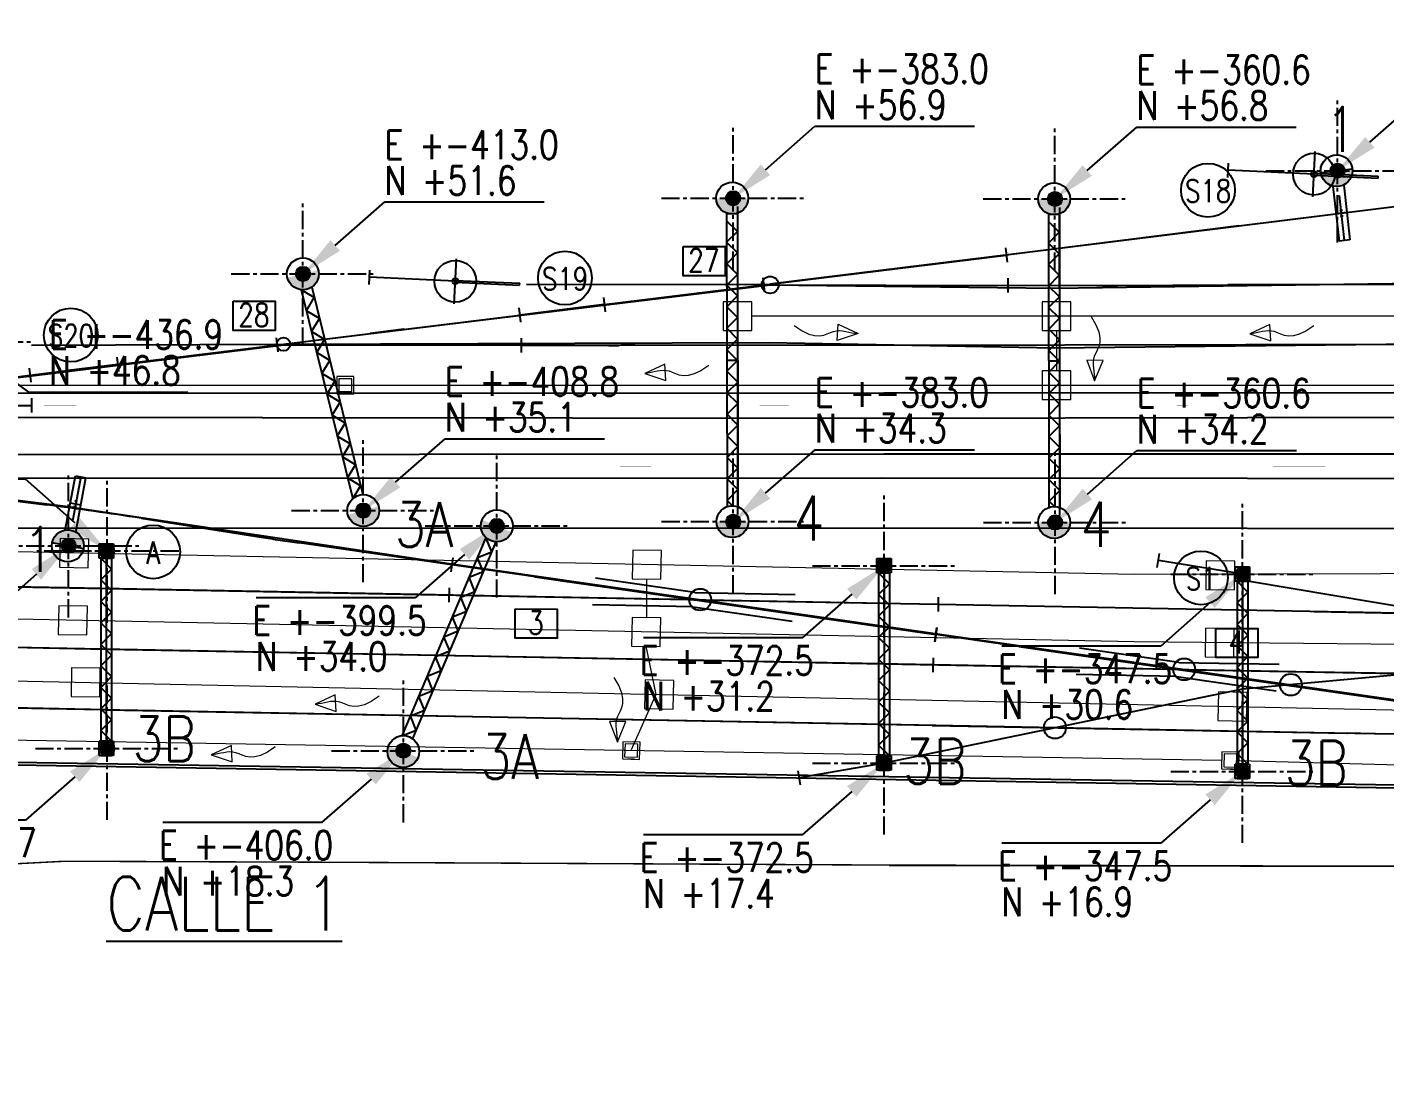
# Model space of a CAD drawing. Header units: millimetres. Extents: x -940 to 1351, y -586 to 711.
# Drawn here: x 167 to 261.7, y 279 to 352.7 of the extents above; entities that cross this region are included whole.
import ezdxf
from ezdxf import colors
from ezdxf.entities.mleader import LeaderData, LeaderLine
from ezdxf.enums import TextEntityAlignment as Align
from ezdxf.math import Vec2, Vec3

# ---------------------------------------------------------------- set-up
doc = ezdxf.new("R2010")
doc.units = ezdxf.units.MM
for name, pattern in [('CENTER', [50.8, 31.75, -6.35, 6.35, -6.35]), ('DASHED2', [0.375, 0.25, -0.125]), ('PHANTOM2', [31.75, 15.875, -3.175, 3.175, -3.175, 3.175, -3.175])]:
    doc.linetypes.add(name, pattern=pattern)
for name, color, linetype in [('00-FUNDACIONES', 3, 'Continuous'), ('_FO TESUR', 6, 'Continuous'), ('Cambios 1.8', 4, 'Continuous'), ('Catenaria', 2, 'Continuous'), ('CI-Encofrado-g', 4, 'Continuous'), ('ENad-dato 26 dic 14', 141, 'Continuous'), ('ENad-Vias principales', 2, 'Continuous'), ('GE-Cotas', 1, 'Continuous'), ('GE-Simbologia', 2, 'Continuous'), ('GE-Textos', 3, 'Continuous'), ('GE-Titulos', 4, 'Continuous'), ('LIMITE PREDIO', 252, 'Continuous'), ('ME-Vias con catenarias', 30, 'Continuous'), ('Nombre de secciòn de emparrillado', 70, 'Continuous'), ('tijera 1 - 8', 4, 'Continuous'), ('UNIFILAR RIEL EXISTENTE', 140, 'PHANTOM2'), ('unifilar VIAS Ppales', 5, 'DASHED2')]:
    doc.layers.add(name, color=color, linetype=linetype)
for name, color, linetype, lineweight in [('Catenaria textos', 253, 'Continuous', 15), ('CI-DRENAJES ZONA VIAS', 5, 'Continuous', 9), ('CI-PLUVIALES', 3, 'Continuous', 9)]:
    doc.layers.add(name, color=color, linetype=linetype, lineweight=lineweight)
doc.styles.add('Romans', font='romans.shx', dxfattribs={"width": 0.8})
doc.styles.add('Romans PF', font='romans.shx', dxfattribs={"width": 0.8})
doc.styles.get("Standard").update_dxf_attribs({"font": 'arial.ttf'})

# ---------------------------------------------------------------- blocks, each defined once
blk = doc.blocks.new('CB8der')
for p, q in [((0.5, 11.2), (-0.5, 11.2)), ((0, 11.2), (0, -17.05)), ((0, 0), (-2.115, -16.918)), ((0.5, 0), (-0.5, 0)), ((-2.611, -16.856), (-1.619, -16.98)), ((0.5, -17.05), (-0.5, -17.05))]:
    blk.add_line(p, q)
blk = doc.blocks.new('cruce union doble')
at = {"layer": 'tijera 1 - 8'}
for p, q in [((6413336.831, 6135450.078), (6413336.688, 6135449.088)), ((6413364.721, 6135445.552), (6413336.76, 6135449.583)), ((6413342.55, 6135448.748), (6413370.511, 6135444.718)), ((6413353.706, 6135447.645), (6413346.778, 6135448.644)), ((6413336.579, 6135446.971), (6413336.598, 6135447.971)), ((6413353.706, 6135447.645), (6413360.705, 6135447.514)), ((6413353.635, 6135447.15), (6413336.588, 6135447.471)), ((6413353.564, 6135446.656), (6413346.565, 6135446.787)), ((6413353.635, 6135447.15), (6413370.682, 6135446.83)), ((6413370.691, 6135447.33), (6413370.673, 6135446.33)), ((6413353.564, 6135446.656), (6413360.492, 6135445.657)), ((6413370.439, 6135444.223), (6413370.582, 6135445.213))]:
    blk.add_line(p, q, dxfattribs=at)
blk = doc.blocks.new('CAMARA DRENAJE RANURADO')
at = {"layer": 'CI-DRENAJES ZONA VIAS', "ltscale": 2}
blk.add_lwpolyline([(0, -1), (2, -1), (2, 1), (0, 1)], close=True, dxfattribs=at)
blk = doc.blocks.new('CAMARA PL')
at = {"layer": 'CI-PLUVIALES', "ltscale": 2}
for points in [[(0, -0.6), (1.2, -0.6), (1.2, 0.6), (0, 0.6)], [(0.15, -0.45), (1.05, -0.45), (1.05, 0.45), (0.15, 0.45)]]:
    blk.add_lwpolyline(points, close=True, dxfattribs=at)
blk.add_lwpolyline([(0.35, 0.6), (0.85, 0.6)], dxfattribs=at)
blk = doc.blocks.new('CAMB')
at = {"layer": 'GE-Simbologia'}
blk.add_lwpolyline([(6413053.115, 6135476.254), (6413056.051, 6135476.254), (6413056.051, 6135474.216), (6413053.115, 6135474.216)], close=True, dxfattribs=at)
at = {"layer": 'GE-Textos', "style": 'Romans', "width": 0.8}
blk.add_attdef('10', text='', height=1.6, dxfattribs=at).set_placement((6413054.56, 6135474.5), align=Align.CENTER)
blk = doc.blocks.new('tipo de vias')
at = {"layer": 'Nombre de secciòn de emparrillado', "color": 2}
blk.add_circle((-0.135, -0.628), 1.876, dxfattribs=at)
at = {"layer": 'Nombre de secciòn de emparrillado', "style": 'Romans', "width": 0.8}
blk.add_attdef('S10', text='', height=1.562, dxfattribs=at).set_placement((-0.123, -1.455), align=Align.CENTER)
blk = doc.blocks.new('A$C6F447D39')
at = {"linetype": 'Continuous', "ltscale": 4}
blk.add_line((0.5, 13.762), (0.5, 1), dxfattribs=at)
at = {"layer": 'Catenaria', "linetype": 'Continuous', "ltscale": 4}
for p, q in [((0, 14.762), (1, 14.762)), ((0, 13.762), (0, 14.762)), ((0.125, 13.762), (1, 14.762)), ((1, 14.762), (1, 13.762)), ((1, 13.762), (0, 13.762)), ((0.125, 13.762), (0.875, 13.762)), ((0, 1), (1, 1)), ((0, 0), (0, 1)), ((0, 1), (1, 0)), ((0.125, 1), (0.125, 1.1)), ((0.875, 1), (0.125, 1)), ((1, 1), (1, 0)), ((1, 0), (0, 0)), ((0.125, 0), (0.875, 0))]:
    blk.add_line(p, q, dxfattribs=at)
at = {"layer": 'Catenaria'}
for p, q in [((0.125, 13.762), (0.125, 1.1)), ((0.875, 13.762), (0.875, 1))]:
    blk.add_line(p, q, dxfattribs=at)
blk.add_lwpolyline([(0.875, 1), (0.125, 1.751), (0.875, 2.501), (0.125, 3.252), (0.875, 4.003), (0.125, 4.753), (0.875, 5.504), (0.125, 6.255), (0.875, 7.006), (0.125, 7.756), (0.875, 8.507), (0.125, 9.258), (0.875, 10.008), (0.125, 10.759), (0.875, 11.51), (0.125, 12.26), (0.875, 13.011), (0.125, 13.762)], dxfattribs=at)
blk = doc.blocks.new('A$C0E88229D')
at = {"layer": 'Catenaria'}
blk.add_hatch(color=256, dxfattribs=at).paths.add_polyline_path([(2.226, 4.906), (0, 4.906, 1)])
at = {"linetype": 'Continuous', "ltscale": 4}
blk.add_line((1.113, 0), (1.113, 3.161), dxfattribs=at)
at = {"color": 1}
for p, q in [((1.013, 2.129), (1.113, 2.129)), ((1.113, 2.129), (1.213, 2.129)), ((1.013, 1.729), (1.113, 1.729)), ((1.113, 1.729), (1.213, 1.729))]:
    blk.add_line(p, q, dxfattribs=at)
at = {"layer": 'Catenaria'}
for p, q in [((0, 4.906), (2.226, 4.906)), ((0.738, 3.858), (0.738, 0)), ((1.488, 3.858), (1.488, 0))]:
    blk.add_line(p, q, dxfattribs=at)
at = {"layer": 'Catenaria', "linetype": 'Continuous', "ltscale": 4}
for p, q in [((1.488, 1.929), (0.738, 1.929)), ((1.488, 0), (0.738, 0))]:
    blk.add_line(p, q, dxfattribs=at)
at = {"layer": 'Catenaria'}
blk.add_circle((1.113, 4.906), 1.113, dxfattribs=at)
blk = doc.blocks.new('A$C0E6C2C1E')
at = {"layer": 'Catenaria'}
for points in [[(2.226, 23.689), (0, 23.689, 1)], [(2.235, 1.113), (0.009, 1.113, 1)]]:
    blk.add_hatch(color=256, dxfattribs=at).paths.add_polyline_path(points)
at = {"linetype": 'Continuous', "ltscale": 4}
blk.add_line((1.491, 12.358), (0.739, 12.365), dxfattribs=at)
at = {"layer": 'Catenaria'}
for p, q in [((0.72, 22.617), (1.469, 22.619)), ((0.72, 22.617), (0.758, 2.164)), ((1.469, 22.617), (1.513, 2.155))]:
    blk.add_line(p, q, dxfattribs=at)
blk.add_lwpolyline([(1.135, 2.226), (0.761, 2.597), (1.51, 3.35), (0.758, 4.099), (1.507, 4.851), (0.755, 5.6), (1.504, 6.353), (0.752, 7.102), (1.501, 7.854), (0.749, 8.603), (1.498, 9.355), (0.745, 10.104), (1.494, 10.857), (0.742, 11.606), (1.491, 12.358), (0.739, 13.107), (1.488, 13.859), (0.736, 14.609), (1.485, 15.361), (0.732, 16.11), (1.482, 16.862), (0.729, 17.611), (1.478, 18.364), (0.726, 19.113), (1.475, 19.865), (0.723, 20.614), (1.472, 21.366), (0.72, 22.115)], dxfattribs=at)
for centre in [(1.113, 23.689), (1.122, 1.113)]:
    blk.add_circle(centre, 1.113, dxfattribs=at)
blk = doc.blocks.new('A$C78B27864')
at = {"color": 3, "linetype": 'Continuous', "ltscale": 4}
blk.add_line((4.978, 2.076), (4.978, -1.076), dxfattribs=at)
at = {"color": 1}
blk.add_line((0.488, 0.564), (0.488, 0.435), dxfattribs=at)
at = {"layer": 'Catenaria', "color": 4, "linetype": 'Continuous', "ltscale": 4}
blk.add_line((10.978, 1), (10.978, 0), dxfattribs=at)
at = {"layer": 'Catenaria', "color": 3, "linetype": 'Continuous', "ltscale": 4}
for p, q in [((4.988, 0.564), (0.488, 0.564)), ((4.988, 0.435), (0.488, 0.435)), ((4.978, 0.5), (10.978, 0.5))]:
    blk.add_line(p, q, dxfattribs=at)
at = {"layer": 'Catenaria', "color": 1, "linetype": 'Continuous', "ltscale": 4}
for radius in [1.459, 0.2]:
    blk.add_circle((4.978, 0.5), radius, dxfattribs=at)
blk = doc.blocks.new('A$C07126A32')
at = {"layer": 'Catenaria'}
for points in [[(2.226, 18.152), (0, 18.166, 1)], [(2.265, 1.133), (0.039, 1.093, 1)]]:
    blk.add_hatch(color=256, dxfattribs=at).paths.add_polyline_path(points)
for p, q in [((0.731, 17.114), (0.638, 2.1)), ((1.482, 17.109), (1.39, 2.2))]:
    blk.add_line(p, q, dxfattribs=at)
blk.add_lwpolyline([(0.638, 2.1), (1.394, 2.846), (0.648, 3.601), (1.403, 4.348), (0.657, 5.103), (1.412, 5.849), (0.666, 6.604), (1.421, 7.35), (0.675, 8.106), (1.431, 8.852), (0.685, 9.607), (1.44, 10.353), (0.694, 11.108), (1.449, 11.854), (0.703, 12.61), (1.459, 13.356), (0.713, 14.111), (1.468, 14.857), (0.722, 15.612), (1.477, 16.358), (0.731, 17.114)], dxfattribs=at)
for centre in [(1.113, 18.159), (1.152, 1.113)]:
    blk.add_circle(centre, 1.113, dxfattribs=at)
blk = doc.blocks.new('Muerto de anclaje')
at = {"layer": 'Catenaria', "color": 4, "linetype": 'Continuous', "ltscale": 4}
blk.add_line((349.682, 291.64), (349.69, 292.64), dxfattribs=at)
at = {"layer": 'Catenaria', "color": 3, "linetype": 'Continuous', "ltscale": 4}
blk.add_line((355.686, 292.093), (349.686, 292.14), dxfattribs=at)
at = {"layer": 'Catenaria', "color": 1, "linetype": 'Continuous', "ltscale": 4}
blk.add_circle((355.686, 292.093), 0.2, dxfattribs=at)
blk = doc.blocks.new('COORDENADAS 4.0')
at = {"layer": 'GE-Cotas', "ltscale": 4}
h = blk.add_hatch(color=256, dxfattribs=at)
h.dxf.hatch_style = 1
h.paths.add_polyline_path([(0, 0.5, 0.414214), (-0.5, 0), (0, 0)])
h.paths.add_polyline_path([(0, 0.5), (0, 0), (0.5, 0, 0.414214)])
h.paths.add_polyline_path([(0.5, 0), (0, 0), (0, -0.5, 0.414214)])
h.paths.add_polyline_path([(0, 0), (-0.5, 0, 0.414214), (0, -0.5)])
at = {"layer": 'GE-Cotas', "linetype": 'CENTER', "ltscale": 0.04}
for p, q in [((0, -5), (0, 5)), ((-5, 0), (5, 0))]:
    blk.add_line(p, q, dxfattribs=at)
at = {"layer": 'GE-Cotas', "ltscale": 4}
blk.add_circle((0, 0), 0.5, dxfattribs=at)
at = {"layer": 'GE-Cotas', "color": 3, "ltscale": 4, "style": 'Romans', "width": 0.8}
for tag, p in [('COORDENADASX', (5.7, 8.02)), ('COORDENADASY', (5.7, 5.518))]:
    blk.add_attdef(tag, p, '', height=2, dxfattribs=at)
at = {"layer": 'GE-Cotas', "color": 2, "ltscale": 4}
ml = blk.add_multileader_mtext('Standard', dxfattribs=at)
ml.set_content('', color=2)
ml.set_leader_properties()
ml.build(insert=Vec2(0, 0))
ml.multileader.update_dxf_attribs({"text_right_attachment_type": 6, "dogleg_length": 0.36, "arrow_head_size": 3})
ctx = ml.context
ctx.base_point, ctx.arrow_head_size = Vec3(16.826, 5.02), 3
ctx.right_attachment = 6
notes = []
notes.append((ctx, [(0, (1, 1, 0), (5.7, 5.02), (1, 0), 11.126, [(0, [(0, 0)], 0, [])])]))
ctx.mtext.insert, ctx.mtext.flow_direction = Vec3(18.826, 7.02), 5
for ctx, leaders in notes:
    for number, flags, end, landing, length, lines in leaders:
        leader = LeaderData()
        leader.index, (leader.has_last_leader_line, leader.has_dogleg_vector, leader.attachment_direction) = number, flags
        leader.last_leader_point, leader.dogleg_vector, leader.dogleg_length = Vec3(end), Vec3(landing), length
        for number, points, colour, breaks in lines:
            line = LeaderLine()
            line.index, line.vertices, line.color, line.breaks = number, Vec3.list(points), colors.encode_raw_color(colour), breaks
            leader.lines.append(line)
        ctx.leaders.append(leader)
blk = doc.blocks.new('COORDENADAS 4.1')
at = {"layer": 'GE-Cotas', "ltscale": 4}
h = blk.add_hatch(color=256, dxfattribs=at)
h.dxf.hatch_style = 1
h.paths.add_polyline_path([(0, 0.5, 0.414214), (-0.5, 0), (0, 0)])
h.paths.add_polyline_path([(0, 0.5), (0, 0), (0.5, 0, 0.414214)])
h.paths.add_polyline_path([(0.5, 0), (0, 0), (0, -0.5, 0.414214)])
h.paths.add_polyline_path([(0, 0), (-0.5, 0, 0.414214), (0, -0.5)])
at = {"layer": 'GE-Cotas', "linetype": 'CENTER', "ltscale": 0.04}
for p, q in [((0, -5), (0, 5)), ((-5, 0), (5, 0))]:
    blk.add_line(p, q, dxfattribs=at)
at = {"layer": 'GE-Cotas', "ltscale": 4}
blk.add_circle((0, 0), 0.5, dxfattribs=at)
at = {"layer": 'GE-Cotas', "color": 3, "ltscale": 4, "style": 'Romans', "width": 0.8}
for tag, p in [('COORDENADASX', (-17.032, -7.6)), ('COORDENADASY', (-16.804, -10.102))]:
    blk.add_attdef(tag, p, '', height=2, dxfattribs=at)
at = {"layer": 'GE-Cotas', "color": 2, "ltscale": 4}
ml = blk.add_multileader_mtext('Standard', dxfattribs=at)
ml.set_content('', color=2)
ml.set_leader_properties()
ml.build(insert=Vec2(0, 0))
ml.multileader.update_dxf_attribs({"text_right_attachment_type": 6, "dogleg_length": 0.36, "arrow_head_size": 3})
ctx = ml.context
ctx.base_point, ctx.arrow_head_size = Vec3(-18.777, -3.02), 3
ctx.right_attachment, ctx.text_align_type = 6, 2
notes = []
notes.append((ctx, [(0, (1, 1, 0), (-5.7, -5.02), (-1, 0), 9.077, [(0, [(0, 0)], 0, [])])]))
ctx.mtext.insert, ctx.mtext.alignment, ctx.mtext.flow_direction = Vec3(-16.777, -1.02), 3, 5
for ctx, leaders in notes:
    for number, flags, end, landing, length, lines in leaders:
        leader = LeaderData()
        leader.index, (leader.has_last_leader_line, leader.has_dogleg_vector, leader.attachment_direction) = number, flags
        leader.last_leader_point, leader.dogleg_vector, leader.dogleg_length = Vec3(end), Vec3(landing), length
        for number, points, colour, breaks in lines:
            line = LeaderLine()
            line.index, line.vertices, line.color, line.breaks = number, Vec3.list(points), colors.encode_raw_color(colour), breaks
            leader.lines.append(line)
        ctx.leaders.append(leader)
blk = doc.blocks.new('COORDENADAS 4.4')
at = {"layer": 'GE-Cotas', "ltscale": 4}
h = blk.add_hatch(color=256, dxfattribs=at)
h.dxf.hatch_style = 1
h.paths.add_polyline_path([(0, 0.5, -0.414214), (0.5, 0), (0, 0)])
h.paths.add_polyline_path([(0, 0.5), (0, 0), (-0.5, 0, -0.414214)])
h.paths.add_polyline_path([(-0.5, 0), (0, 0), (0, -0.5, -0.414214)])
h.paths.add_polyline_path([(0, 0), (0.5, 0, -0.414214), (0, -0.5)])
at = {"layer": 'GE-Cotas', "linetype": 'CENTER', "ltscale": 0.04}
for p, q in [((0, -5), (0, 5)), ((5, 0), (-5, 0))]:
    blk.add_line(p, q, dxfattribs=at)
at = {"layer": 'GE-Cotas', "ltscale": 4}
blk.add_circle((0, 0), 0.5, dxfattribs=at)
at = {"layer": 'GE-Cotas', "color": 3, "ltscale": 4, "style": 'Romans', "width": 0.8}
for tag, p in [('COORDENADASX', (-19.404, 8.02)), ('COORDENADASY', (-19.404, 5.518))]:
    blk.add_attdef(tag, p, '', height=2, dxfattribs=at)
at = {"layer": 'GE-Cotas', "color": 2, "ltscale": 4}
ml = blk.add_multileader_mtext('Standard', dxfattribs=at)
ml.set_content('', color=2)
ml.set_leader_properties()
ml.build(insert=Vec2(0, 0))
ml.multileader.update_dxf_attribs({"text_right_attachment_type": 6, "dogleg_length": 0.36, "arrow_head_size": 3})
ctx = ml.context
ctx.base_point, ctx.arrow_head_size = Vec3(-20.826, 7.02), 3
ctx.right_attachment, ctx.text_align_type = 6, 2
notes = []
notes.append((ctx, [(0, (1, 1, 0), (-5.7, 5.02), (-1, 0), 11.126, [(0, [(0, 0)], 0, [])])]))
ctx.mtext.insert, ctx.mtext.alignment, ctx.mtext.flow_direction = Vec3(-18.826, 9.02), 3, 5
for ctx, leaders in notes:
    for number, flags, end, landing, length, lines in leaders:
        leader = LeaderData()
        leader.index, (leader.has_last_leader_line, leader.has_dogleg_vector, leader.attachment_direction) = number, flags
        leader.last_leader_point, leader.dogleg_vector, leader.dogleg_length = Vec3(end), Vec3(landing), length
        for number, points, colour, breaks in lines:
            line = LeaderLine()
            line.index, line.vertices, line.color, line.breaks = number, Vec3.list(points), colors.encode_raw_color(colour), breaks
            leader.lines.append(line)
        ctx.leaders.append(leader)
blk = doc.blocks.new('COORDENADAS 4.6')
at = {"layer": 'GE-Cotas', "ltscale": 4}
h = blk.add_hatch(color=256, dxfattribs=at)
h.dxf.hatch_style = 1
h.paths.add_polyline_path([(0, 0.5, 0.414214), (-0.5, 0), (0, 0)])
h.paths.add_polyline_path([(0, 0.5), (0, 0), (0.5, 0, 0.414214)])
h.paths.add_polyline_path([(0.5, 0), (0, 0), (0, -0.5, 0.414214)])
h.paths.add_polyline_path([(0, 0), (-0.5, 0, 0.414214), (0, -0.5)])
at = {"layer": 'GE-Cotas', "linetype": 'CENTER', "ltscale": 0.04}
for p, q in [((0, -5), (0, 5)), ((-5, 0), (5, 0))]:
    blk.add_line(p, q, dxfattribs=at)
at = {"layer": 'GE-Cotas', "ltscale": 4}
blk.add_circle((0, 0), 0.5, dxfattribs=at)
at = {"layer": 'GE-Cotas', "color": 3, "ltscale": 4, "style": 'Romans', "width": 0.8}
for tag, p in [('COORDENADASX', (6.203, -0.484)), ('COORDENADASY', (6.203, -2.985))]:
    blk.add_attdef(tag, p, '', height=2, dxfattribs=at)
at = {"layer": 'GE-Cotas', "color": 2, "ltscale": 4}
ml = blk.add_multileader_mtext('Standard', dxfattribs=at)
ml.set_content('', color=2)
ml.set_leader_properties()
ml.build(insert=Vec2(0, 0))
ml.multileader.update_dxf_attribs({"text_right_attachment_type": 6, "dogleg_length": 0.36, "arrow_head_size": 2.9})
ctx = ml.context
ctx.base_point, ctx.arrow_head_size, ctx.plane_origin = Vec3(15.884, -3.5), 2.9, Vec3(-0.942, 4.061)
ctx.right_attachment = 6
notes = []
notes.append((ctx, [(0, (1, 1, 0), (4.758, -3.5), (1, 0), 11.126, [(0, [(0, 0)], 0, [])])]))
ctx.mtext.insert, ctx.mtext.flow_direction = Vec3(17.884, -1.5), 5
for ctx, leaders in notes:
    for number, flags, end, landing, length, lines in leaders:
        leader = LeaderData()
        leader.index, (leader.has_last_leader_line, leader.has_dogleg_vector, leader.attachment_direction) = number, flags
        leader.last_leader_point, leader.dogleg_vector, leader.dogleg_length = Vec3(end), Vec3(landing), length
        for number, points, colour, breaks in lines:
            line = LeaderLine()
            line.index, line.vertices, line.color, line.breaks = number, Vec3.list(points), colors.encode_raw_color(colour), breaks
            leader.lines.append(line)
        ctx.leaders.append(leader)
blk = doc.blocks.new('cat')
at = {"layer": 'Catenaria', "linetype": 'Continuous', "ltscale": 4}
for p, q in [((-360.615, 53.342), (-320.549, 58.314)), ((-382.693, 56.288), (-382.693, 34.788)), ((-360.247, 56.224), (-360.247, 34.724)), ((-380.438, 50.883), (-360.615, 53.342)), ((-414.367, 46.674), (-380.43, 50.817)), ((-380.43, 50.817), (-360.628, 50.589)), ((-360.628, 50.589), (-320.549, 51.123)), ((-448.754, 42.408), (-414.353, 46.643)), ((-414.367, 46.674), (-380.506, 46.803)), ((-380.506, 46.803), (-360.594, 46.416)), ((-360.594, 46.416), (-320.549, 46.873)), ((-428.827, 35.246), (-451.941, 38.137)), ((-428.827, 35.246), (-402.178, 31.283)), ((-402.178, 31.283), (-372.485, 27.003)), ((-451.731, 30.1), (-426.735, 29.63)), ((-426.735, 29.63), (-402.35, 29.171)), ((-402.35, 29.171), (-372.485, 28.609)), ((-342.491, 28.03), (-317.966, 27.558)), ((-372.485, 27.003), (-317.939, 19.14)), ((-451.731, 25.87), (-426.735, 25.4)), ((-426.735, 25.4), (-402.449, 24.943)), ((-402.449, 24.943), (-372.485, 24.379)), ((-372.485, 24.379), (-342.491, 23.815)), ((-342.491, 23.815), (-317.966, 23.436)), ((-426.735, 21.169), (-451.731, 21.639)), ((-426.735, 21.169), (-402.459, 20.712)), ((-402.459, 20.712), (-372.485, 20.148)), ((-372.485, 20.148), (-342.491, 19.584)), ((-342.491, 19.584), (-317.796, 19.119))]:
    blk.add_line(p, q, dxfattribs=at)
at = {"layer": 'Catenaria', "color": 3, "linetype": 'Continuous', "ltscale": 4}
for p, q in [((-380.43, 50.817), (-397.411, 50.842)), ((-431.936, 46.61), (-414.348, 46.677))]:
    blk.add_line(p, q, dxfattribs=at)
at = {"layer": 'Catenaria'}
for p, q in [((-346.991, 30.128), (-317.966, 25.281)), ((-317.966, 25.298), (-347.491, 22.606)), ((-347.491, 22.606), (-372.485, 17.448))]:
    blk.add_line(p, q, dxfattribs=at)
at = {"layer": 'Catenaria', "linetype": 'Continuous', "ltscale": 4}
for centre, radius in [((-380.43, 50.817), 0.596), ((-414.367, 46.674), 0.469), ((-385.303, 28.85), 0.761), ((-351.552, 23.985), 0.761), ((-344.118, 22.914), 0.761), ((-360.564, 19.908), 0.761)]:
    blk.add_circle(centre, radius, dxfattribs=at)
at = {"layer": 'GE-Cotas', "ltscale": 4}
blk.add_line((-429.352, 32.605), (-429.352, 32.605), dxfattribs=at)
at = {"layer": 'ME-Vias con catenarias', "ltscale": 0.5}
blk.add_arc((-426.958, 24.995), 20, 96.99925, 97.1232, dxfattribs=at)
at = {"layer": 'UNIFILAR RIEL EXISTENTE'}
for p, q in [((-380.814, 50.81), (-380.882, 50.802)), ((-405.953, 47.727), (-405.983, 47.72))]:
    blk.add_line(p, q, dxfattribs=at)
at = {"layer": 'Catenaria', "linetype": 'Continuous', "ltscale": 4}
for name, p, rotation in [('A$C78B27864', (-337.504, 58.817), 177.3677849256682), ('A$C0E88229D', (-341.469, 53.785), 6.516557569469733), ('A$C78B27864', (-397.388, 51.34), 177.3677849256682), ('A$C0E88229D', (-427.419, 37.224), 169.4145010347514)]:
    blk.add_blockref(name, p, dxfattribs=dict(at, rotation=rotation))
for name, p in [('A$C0E6C2C1E', (-384.184, 33.18)), ('A$C0E6C2C1E', (-361.738, 33.126)), ('A$C6F447D39', (-427.235, 17.971)), ('A$C6F447D39', (-372.985, 16.948)), ('A$C6F447D39', (-347.991, 16.366))]:
    blk.add_blockref(name, p, dxfattribs=at)
at = {"layer": 'Catenaria', "ltscale": 2}
for p, rotation in [((-409.647, 33.703), 14.16560798582216), ((-407.502, 17.659), 337.3856683333469)]:
    blk.add_blockref('A$C07126A32', p, dxfattribs=dict(at, rotation=rotation))
at = {"layer": 'Catenaria'}
for p, rotation in [((-742.959, -204.717), 351.3598756870413), ((-669.807, -333.88), 10.36618330798855)]:
    blk.add_blockref('Muerto de anclaje', p, dxfattribs=dict(at, rotation=rotation))
at = {"layer": 'GE-Cotas', "ltscale": 4}
for name, p, values in [('COORDENADAS 4.0', (-340.858, 58.786), {'COORDENADASY': 'N +58.8', 'COORDENADASX': 'E +-340.9'}), ('COORDENADAS 4.0', (-383.009, 56.868), {'COORDENADASY': 'N +56.9', 'COORDENADASX': 'E +-383.0'}), ('COORDENADAS 4.0', (-360.563, 56.815), {'COORDENADASY': 'N +56.8', 'COORDENADASX': 'E +-360.6'}), ('COORDENADAS 4.0', (-413.012, 51.582), {'COORDENADASY': 'N +51.6', 'COORDENADASX': 'E +-413.0'}), ('COORDENADAS 4.6', (-436.92, 46.837), {'COORDENADASY': 'N +46.8', 'COORDENADASX': 'E +-436.9'}), ('COORDENADAS 4.0', (-408.802, 35.064), {'COORDENADASY': 'N +35.1', 'COORDENADASX': 'E +-408.8'}), ('COORDENADAS 4.0', (-382.999, 34.292), {'COORDENADASY': 'N +34.3', 'COORDENADASX': 'E +-383.0'}), ('COORDENADAS 4.0', (-360.554, 34.239), {'COORDENADASY': 'N +34.2', 'COORDENADASX': 'E +-360.6'}), ('COORDENADAS 4.4', (-426.673, 32.233), {'COORDENADASX': 'E +-426.7', 'COORDENADASY': 'N +32.2'}), ('COORDENADAS 4.1', (-399.492, 33.994), {'COORDENADASY': 'N +34.0', 'COORDENADASX': 'E +-399.5'}), ('COORDENADAS 4.1', (-429.352, 32.605), {'COORDENADASY': 'N +32.6', 'COORDENADASX': 'E +-429.4'}), ('COORDENADAS 4.1', (-372.485, 31.21), {'COORDENADASY': 'N +31.2', 'COORDENADASX': 'E +-372.5'}), ('COORDENADAS 4.1', (-347.491, 30.628), {'COORDENADASY': 'N +30.6', 'COORDENADASX': 'E +-347.5'}), ('COORDENADAS 4.1', (-426.673, 18.471), {'COORDENADASY': 'N +18.5', 'COORDENADASX': 'E +-426.7'}), ('COORDENADAS 4.1', (-406.01, 18.306), {'COORDENADASY': 'N +18.3', 'COORDENADASX': 'E +-406.0'}), ('COORDENADAS 4.1', (-372.485, 17.448), {'COORDENADASY': 'N +17.4', 'COORDENADASX': 'E +-372.5'}), ('COORDENADAS 4.1', (-347.491, 16.866), {'COORDENADASY': 'N +16.9', 'COORDENADASX': 'E +-347.5'})]:
    blk.add_blockref(name, p, dxfattribs=at).add_auto_attribs(values)
at = {"layer": 'GE-Simbologia'}
ref = blk.add_blockref('CAMB', (-6413439.612, -6135422.765), dxfattribs=at)
ref.add_attrib('C10', '27', dxfattribs={"layer": 'GE-Textos', "height": 1.6, "style": 'Romans', "width": 0.8}).set_placement((-385.051, 51.734), align=Align.CENTER)
ref = blk.add_blockref('CAMB', (-6413470.995, -6135426.582), dxfattribs=at)
ref.add_attrib('C10', '28', dxfattribs={"layer": 'GE-Textos', "height": 1.6, "style": 'Romans', "width": 0.8}).set_placement((-416.434, 47.917), align=Align.CENTER)
ref = blk.add_blockref('CAMB', (-6435732.379, -6112073.993), dxfattribs=dict(at, rotation=359.7915328183228))
ref.add_attrib('C10', '3', dxfattribs={"layer": 'GE-Textos', "height": 1.6, "style": 'Romans', "width": 0.8}).set_placement((-396.769, 26.441), align=Align.CENTER)
ref = blk.add_blockref('CAMB', (-6413402.464, -6135449.409), dxfattribs=at)
ref.add_attrib('C10', '4', dxfattribs={"layer": 'GE-Textos', "height": 1.6, "rotation": 0.20847, "style": 'Romans', "width": 0.8}).set_placement((-347.902, 25.09), align=Align.CENTER)
at = {"layer": 'Catenaria textos', "char_height": 5, "width": 356.77791, "attachment_point": 1, "line_spacing_factor": 1.200001, "style": 'Romans PF'}
for s, insert in [('{\\H0.625x;\\C3;1}', (-341.68, 63.238)), ('{\\H0.625x;\\C3;4}', (-378.79, 36.091)), ('{\\H0.625x;\\C3;3A}', (-406.594, 35.649)), ('{\\H0.625x;\\C3;4}', (-358.77, 35.665)), ('{\\H0.625x;\\C3;1}', (-432.506, 33.912)), ('{\\H0.625x;\\C3;3B}', (-424.885, 20.699)), ('{\\H0.625x;\\C3;3A}', (-400.626, 19.468)), ('{\\H0.625x;\\C3;3B}', (-371.136, 19.131)), ('{\\H0.625x;\\C3;3B}', (-344.532, 18.988))]:
    blk.add_mtext(s, dxfattribs=dict(at, insert=insert))

msp = doc.modelspace()

# ---------------------------------------------------------------- linework, layer by layer
at = {"layer": '_FO TESUR', "ltscale": 0.2}
msp.add_lwpolyline([(347.789, 317.682), (326.518, 317.667), (277.588, 317.691), (226.552, 317.728), (161.593, 317.705), (57.379, 317.619)], dxfattribs=at)
at = {"layer": 'CI-DRENAJES ZONA VIAS', "ltscale": 2}
for points in [[(215.52, 331.542), (217.52, 331.542), (217.52, 333.542), (215.52, 333.542)], [(237.765, 331.542), (239.765, 331.542), (239.765, 333.542), (237.765, 333.542)], [(224.935, 331.32), (223.473, 330.826), (223.536, 331.971)], [(252.252, 331.304), (253.714, 330.81), (253.651, 331.954)], [(237.765, 326.721), (239.765, 326.721), (239.765, 328.721), (237.765, 328.721)], [(241.425, 328.017), (242.024, 329.439), (240.878, 329.46)], [(187.054, 305.446), (188.516, 304.953), (188.453, 306.097)], [(208.14, 302.814), (208.739, 304.236), (207.593, 304.256)]]:
    msp.add_lwpolyline(points, close=True, dxfattribs=at)
for points in [[(957.765, 332.542), (217.52, 332.542)], [(241.186, 332.51), (241.517, 331.93), (241.709, 331.443), (241.788, 331.038), (241.781, 330.699), (241.712, 330.413), (241.608, 330.167), (241.496, 329.947), (241.4, 329.74), (241.341, 329.533), (241.317, 329.324), (241.318, 329.114), (241.338, 328.901), (241.366, 328.685), (241.396, 328.466), (241.418, 328.244), (241.425, 328.017)], [(220.472, 331.885), (221.027, 331.513), (221.498, 331.286), (221.896, 331.177), (222.235, 331.16), (222.525, 331.208), (222.778, 331.293), (223.005, 331.39), (223.219, 331.47), (223.43, 331.514), (223.639, 331.523), (223.849, 331.506), (224.06, 331.471), (224.273, 331.427), (224.49, 331.381), (224.71, 331.343), (224.935, 331.32)], [(238.765, 331.542), (238.765, 328.721)], [(256.715, 331.869), (256.161, 331.497), (255.69, 331.27), (255.291, 331.161), (254.952, 331.144), (254.663, 331.192), (254.41, 331.277), (254.182, 331.374), (253.968, 331.454), (253.757, 331.498), (253.548, 331.507), (253.338, 331.49), (253.127, 331.455), (252.914, 331.411), (252.698, 331.365), (252.477, 331.327), (252.252, 331.304)], [(450.562, 315.057), (244.17, 314.498), (57.35, 318.293)], [(771.129, 306.216), (454.194, 307.724), (244.17, 309.8), (57.35, 313.595)], [(210.176, 314.189), (210.17, 311.491)], [(57.435, 309.365), (288.708, 304.504), (372.136, 303.152), (422.959, 302.578), (530.009, 301.284)], [(210.129, 309.491), (210.818, 306.141), (209.107, 302.275)], [(207.902, 307.306), (208.233, 306.726), (208.425, 306.24), (208.504, 305.834), (208.496, 305.495), (208.427, 305.209), (208.324, 304.964), (208.211, 304.744), (208.115, 304.536), (208.056, 304.329), (208.032, 304.121), (208.034, 303.91), (208.053, 303.697), (208.082, 303.481), (208.111, 303.263), (208.133, 303.04), (208.14, 302.814)], [(191.518, 306.011), (190.963, 305.639), (190.492, 305.412), (190.093, 305.304), (189.755, 305.287), (189.465, 305.334), (189.212, 305.42), (188.984, 305.516), (188.77, 305.597), (188.56, 305.64), (188.35, 305.649), (188.14, 305.632), (187.929, 305.598), (187.716, 305.553), (187.5, 305.508), (187.28, 305.469), (187.054, 305.446)]]:
    msp.add_lwpolyline(points, dxfattribs=at)
at = {"layer": 'CI-Encofrado-g', "ltscale": 0.2}
for p, q in [((51.437, 303.118), (281.316, 299.307)), ((51.641, 303.315), (281.319, 299.507))]:
    msp.add_line(p, q, dxfattribs=at)
at = {"layer": 'CI-PLUVIALES', "ltscale": 2}
for points in [[(210.047, 328.535), (211.509, 328.041), (211.446, 329.186)], [(179.819, 301.918), (181.281, 301.424), (181.218, 302.568)]]:
    msp.add_lwpolyline(points, close=True, dxfattribs=at)
for points in [[(214.51, 329.1), (213.955, 328.728), (213.484, 328.501), (213.085, 328.392), (212.747, 328.375), (212.457, 328.423), (212.204, 328.508), (211.977, 328.605), (211.763, 328.685), (211.552, 328.729), (211.342, 328.738), (211.133, 328.721), (210.922, 328.686), (210.709, 328.642), (210.492, 328.596), (210.272, 328.558), (210.047, 328.535)], [(55.739, 327.729), (797.765, 327.729)], [(250.286, 301.532), (58.54, 304.724)], [(184.282, 302.483), (183.727, 302.11), (183.256, 301.883), (182.857, 301.775), (182.519, 301.758), (182.229, 301.806), (181.976, 301.891), (181.749, 301.987), (181.535, 302.068), (181.324, 302.111), (181.114, 302.121), (180.905, 302.104), (180.694, 302.069), (180.48, 302.025), (180.264, 301.979), (180.044, 301.941), (179.819, 301.918)], [(251.486, 301.512), (290.217, 300.476)]]:
    msp.add_lwpolyline(points, dxfattribs=at)
at = {"layer": 'ENad-dato 26 dic 14'}
msp.add_line((227.092, 294.225), (281.001, 294.109), dxfattribs=at)
at = {"layer": 'ENad-Vias principales', "ltscale": 0.2}
for points in [[(550.723, 327.275), (520.72, 327.235), (450.224, 327.17), (326.589, 327.177), (277.64, 327.181), (226.712, 327.155), (161.766, 327.145), (57.306, 327.137)], [(550.723, 327.275), (520.72, 327.235), (450.224, 327.17), (326.589, 327.177), (277.64, 327.181), (226.712, 327.155), (161.766, 327.145), (57.306, 327.137)], [(550.567, 325.641), (520.532, 325.532), (450.13, 325.497), (326.558, 325.493), (277.545, 325.494), (226.62, 325.39), (161.749, 325.46), (57.253, 325.433)], [(550.567, 325.641), (520.532, 325.532), (450.13, 325.497), (326.558, 325.493), (277.545, 325.494), (226.62, 325.39), (161.749, 325.46), (57.253, 325.433)], [(57.241, 322.763), (161.856, 322.882), (226.74, 322.917)], [(57.241, 322.763), (161.856, 322.882), (226.74, 322.917)], [(226.74, 322.917), (277.681, 322.928), (326.641, 322.867), (390.443, 322.946), (450.145, 322.917), (520.581, 322.929), (560.299, 323.028)], [(226.74, 322.917), (277.681, 322.928), (326.641, 322.867), (390.443, 322.946), (450.145, 322.917), (520.581, 322.929), (560.299, 323.028)], [(561.933, 321.336), (520.158, 321.642), (450.094, 321.256), (326.517, 321.167), (277.59, 321.191), (226.553, 321.228), (161.592, 321.205), (57.376, 321.119)], [(561.933, 321.336), (520.158, 321.642), (450.094, 321.256), (326.517, 321.167), (277.59, 321.191), (226.553, 321.228), (161.592, 321.205), (57.376, 321.119)]]:
    msp.add_lwpolyline(points, dxfattribs=at)
at = {"layer": 'GE-Textos'}
msp.add_line((247.215, 307.878), (247.215, 307.878), dxfattribs=at)
at = {"layer": 'LIMITE PREDIO', "const_width": 0.1}
for points in [[(55.922, 294.601), (83.757, 294.856), (107.58, 294.808), (142.442, 294.681), (153.915, 294.621), (161.548, 294.075), (169.588, 294.492), (187.015, 294.427), (227.092, 294.225)], [(318.657, 279.005), (318.682, 284.853), (315.777, 290.254), (311.957, 293.04), (307.029, 293.988), (290.268, 294.066), (276.47, 294.119), (264.262, 294.145), (263.924, 294.145), (227.092, 294.225)]]:
    msp.add_lwpolyline(points, dxfattribs=at)
at = {"layer": 'ME-Vias con catenarias', "ltscale": 0.5}
for p, q in [((251.473, 338.831), (267.108, 340.79)), ((251.473, 338.831), (235.258, 336.801)), ((235.387, 334.686), (241.561, 334.677)), ((243.014, 334.68), (250.713, 334.725)), ((251.97, 334.729), (251.589, 334.728)), ((277.249, 334.766), (251.97, 334.729)), ((207.221, 333.337), (201.327, 332.613)), ((207.544, 330.494), (208.267, 330.498)), ((167.177, 328.415), (169.782, 328.741)), ((173.287, 329.171), (169.825, 328.746)), ((163.746, 319.931), (168.335, 319.362)), ((174.921, 318.433), (183.283, 317.113)), ((196.588, 315.176), (185.949, 316.71)), ((196.696, 313.059), (57.508, 315.678)), ((230.511, 312.423), (264.605, 311.781)), ((230.168, 308.199), (57.428, 311.449)), ((230.089, 303.97), (57.349, 307.22)), ((230.089, 303.97), (258.988, 303.426)), ((260.949, 303.39), (259.03, 303.425)), ((263.919, 303.334), (260.991, 303.389))]:
    msp.add_line(p, q, dxfattribs=at)
msp.add_lwpolyline([(897.184, 332.838), (893.498, 332.375, -0.031182), (868.626, 330.813), (740.978, 330.77), (659.645, 330.742), (608.072, 330.733), (556.498, 330.724), (520.185, 330.642), (485.122, 330.627), (450.06, 330.612), (391.227, 330.606), (332.427, 330.601), (304.84, 330.583), (277.252, 330.566), (251.976, 330.529), (226.7, 330.492), (209.356, 330.5, 0.001362), (208.267, 330.498), (207.004, 330.491, -0.001796), (205.567, 330.489), (201.454, 330.498)], format="xyb", dxfattribs=at)
for centre, radius, start, end in [((241.848, 534.677), 200, 269.91771, 270.3339), ((251.879, 134.729), 200, 90.0831, 90.3339), ((172.262, 308.895), 20, 96.99925, 97.1232), ((143.719, 120.882), 200, 81.02474, 82.9302), ((214.485, 514.664), 200, 261.02474, 261.79714), ((262.75, 503.391), 200, 268.92215, 268.93429), ((257.229, 103.424), 200, 88.92215, 88.93429)]:
    msp.add_arc(centre, radius, start, end, dxfattribs=at)
at = {"layer": 'UNIFILAR RIEL EXISTENTE'}
for p, q in [((218.406, 334.71), (218.338, 334.702)), ((193.237, 331.62), (190.903, 331.334)), ((193.267, 331.627), (193.237, 331.62))]:
    msp.add_line(p, q, dxfattribs=at)
at = {"layer": 'unifilar VIAS Ppales', "ltscale": 5, "const_width": 0.001}
for points in [[(194.212, 326.288), (226.714, 326.272), (252.129, 326.305), (277.641, 326.337), (326.574, 326.335), (388.375, 326.334), (450.177, 326.333), (520.626, 326.383), (550.723, 326.459), (759.844, 326.497), (969.043, 326.538), (1058.936, 326.684), (1079.824, 326.703), (1118.24, 326.711), (1154.899, 326.524), (1191.691, 326.7), (1212.868, 326.543), (1235.757, 326.568), (1263.242, 326.553), (1285.522, 326.637), (1315.201, 326.513), (1325.992, 326.533), (1338.148, 326.565)], [(167.08, 326.3), (194.212, 326.288)], [(1334.446, 322.389), (1326.304, 322.304), (1315.049, 322.361), (1308.239, 322.402), (1252.764, 322.598), (1240.991, 322.44), (1235.141, 322.543), (1191.698, 322.553), (1154.455, 322.33), (1118.189, 322.577), (1060.372, 322.312), (986.729, 322.323), (774.346, 322.303), (761.771, 322.296), (561.116, 322.182), (520.369, 322.285), (450.119, 322.086), (390.444, 322.079), (326.579, 322.017), (277.635, 322.059), (226.646, 322.073), (194.185, 322.058), (163.876, 322.046)]]:
    msp.add_lwpolyline(points, dxfattribs=at)

# ---------------------------------------------------------------- block references
at = {"layer": '00-FUNDACIONES'}
for p in [(-6413140.171, -6135134.407), (-6413106.42, -6135139.272)]:
    msp.add_blockref('cruce union doble', p, dxfattribs=at)
at = {"layer": 'Cambios 1.8'}
for p, rotation in [((218.337, 334.71), 97.04272999535172), ((184.404, 330.536), 96.99925293382789)]:
    msp.add_blockref('CB8der', p, dxfattribs=dict(at, rotation=rotation))
at = {"layer": 'Cambios 1.8', "xscale": -1, "rotation": 90.00281958018039}
msp.add_blockref('CB8der', (150.259, 326.3), dxfattribs=at)
at = {"layer": 'Catenaria'}
msp.add_blockref('cat', (599.22, 283.9), dxfattribs=at)
at = {"layer": 'CI-DRENAJES ZONA VIAS'}
for name, p, rotation in [('CAMARA PL', (189.765, 327.721), 180.000000000506), ('CAMARA DRENAJE RANURADO', (171.253, 315.979), 178.8361286392557), ('CAMARA DRENAJE RANURADO', (211.196, 315.168), 178.8361286392557), ('CAMARA DRENAJE RANURADO', (251.189, 314.429), 179.4336337806688), ('CAMARA DRENAJE RANURADO', (171.158, 311.283), 178.8361286392557), ('CAMARA DRENAJE RANURADO', (211.15, 310.471), 178.8361286392557), ('CAMARA DRENAJE RANURADO', (251.142, 309.731), 179.4336337806688), ('CAMARA DRENAJE RANURADO', (170.057, 306.998), 358.7958145817162), ('CAMARA DRENAJE RANURADO', (210.048, 306.158), 358.7958145817162), ('CAMARA DRENAJE RANURADO', (250.039, 305.317), 358.7958145817162), ('CAMARA PL', (209.706, 302.199), 178.3296557751768), ('CAMARA PL', (251.486, 301.503), 178.3296557751768)]:
    msp.add_blockref(name, p, dxfattribs=dict(at, rotation=rotation))
at = {"layer": 'GE-Simbologia'}
for p, values in [((249.463, 341.95), {'S10': 'S18'}), ((204.616, 335.82), {'S10': 'S19'}), ((170.151, 331.841), {'S10': 'S20'}), ((175.895, 316.71), {'S10': 'A'}), ((248.972, 314.896), {'S10': 'S1'})]:
    msp.add_blockref('tipo de vias', p, dxfattribs=at).add_auto_attribs(values)
ref = msp.add_blockref('CAMB', (-6412840.392, -6135138.865), dxfattribs=at)
ref.add_attrib('C10', '27', dxfattribs={"layer": 'GE-Textos', "height": 1.6, "style": 'Romans', "width": 0.8}).set_placement((214.169, 335.635), align=Align.CENTER)
ref = msp.add_blockref('CAMB', (-6412871.775, -6135142.681), dxfattribs=at)
ref.add_attrib('C10', '28', dxfattribs={"layer": 'GE-Textos', "height": 1.6, "style": 'Romans', "width": 0.8}).set_placement((182.786, 331.818), align=Align.CENTER)
ref = msp.add_blockref('CAMB', (-6435133.159, -6111790.093), dxfattribs=dict(at, rotation=359.7915328183228))
ref.add_attrib('C10', '3', dxfattribs={"layer": 'GE-Textos', "height": 1.6, "style": 'Romans', "width": 0.8}).set_placement((202.451, 310.341), align=Align.CENTER)
ref = msp.add_blockref('CAMB', (-6412803.244, -6135165.508), dxfattribs=at)
ref.add_attrib('C10', '4', dxfattribs={"layer": 'GE-Textos', "height": 1.6, "rotation": 0.20847, "style": 'Romans', "width": 0.8}).set_placement((251.318, 308.99), align=Align.CENTER)

# ---------------------------------------------------------------- texts
at = {"layer": 'GE-Titulos', "insert": (172.495, 291.535), "char_height": 5, "width": 356.77791, "attachment_point": 4, "line_spacing_factor": 1.200001, "style": 'Romans PF'}
msp.add_mtext('{\\H0.75x;\\LCALLE 1}', dxfattribs=at)

doc.saveas('drawing.dxf')
